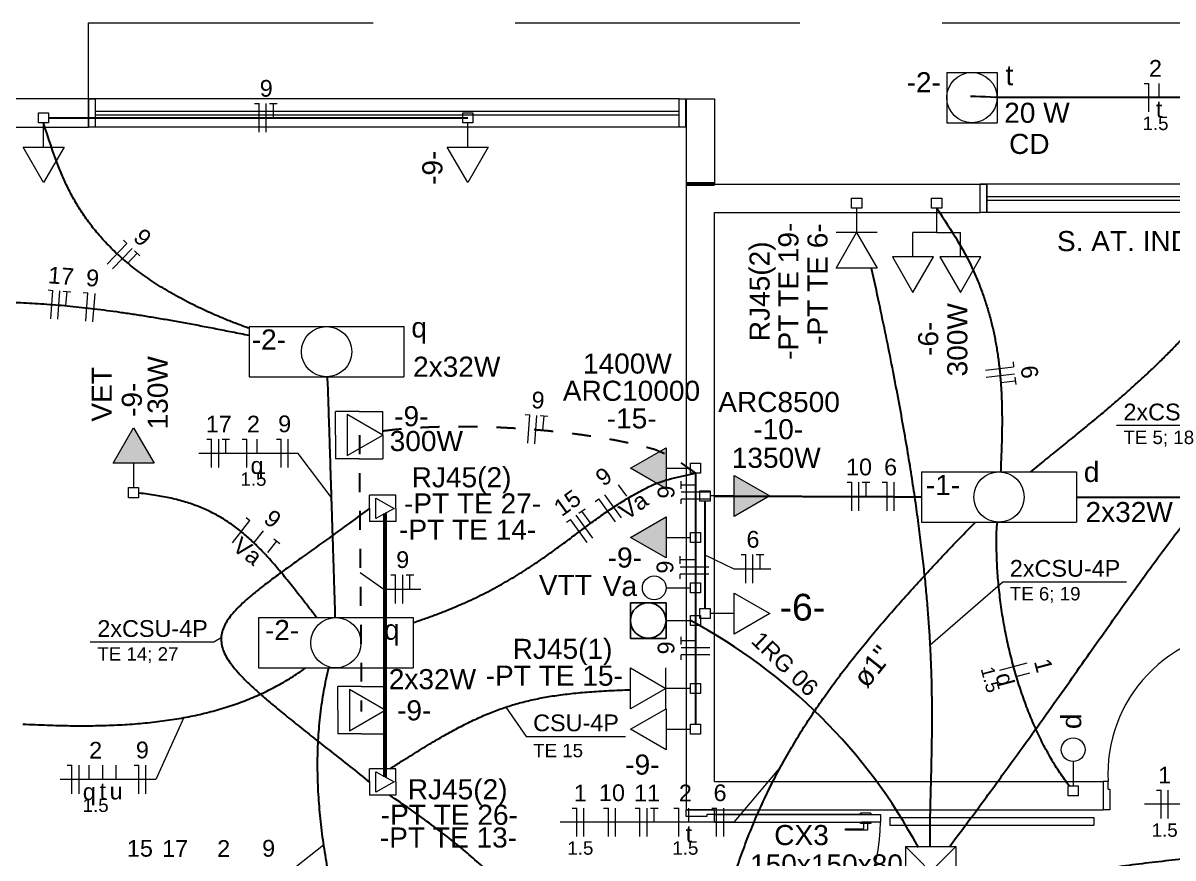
# Model space of a CAD drawing. Header units: millimetres. Extents: x 234.6 to 276.6, y 175.2 to 204.9.
# Drawn here: x 243.49 to 249.55, y 196.86 to 201.26 of the extents above; entities that cross this region are included whole.
import ezdxf

# ---------------------------------------------------------------- set-up
doc = ezdxf.new("R2010")
doc.units = ezdxf.units.MM
doc.header["$LTSCALE"] = 3
doc.header["$MEASUREMENT"] = 0
doc.linetypes.add('Dashed', pattern=[0.75, 0.5, -0.25])
doc.layers.get('0').update_dxf_attribs({"color": 2})
for name, color, linetype, lineweight in [('CE-Condutos', 3, 'Continuous', 30), ('CE-Textos fios', 2, 'Continuous', 20), ('CROQUI', 1, 'Continuous', 13), ('EL-Condutos', 3, 'Continuous', 30), ('EL-Fios', 2, 'Continuous', 20), ('EL-Textos condutos', 2, 'Continuous', 20), ('EL-Textos fios', 2, 'Continuous', 20), ('EL-Textos pontos', 2, 'Continuous', 20), ('Folha_padrão', 6, 'Continuous', 60), ('P-SIMBOL', 170, 'Continuous', 20), ('TEXTO', 3, 'Continuous', 30)]:
    doc.layers.add(name, color=color, linetype=linetype, lineweight=lineweight)
doc.styles.add('Arial', font='arial.ttf')

# ---------------------------------------------------------------- blocks, each defined once
blk = doc.blocks.new('A$C5CFD3E12')
blk.add_lwpolyline([(0.362, 0), (0.737, 0), (0.737, 0.375), (0.362, 0.375)], close=True)
blk.add_circle((0.55, 0.187), 0.187)
at = {"layer": 'P-SIMBOL'}
for p, q in [((0, 0.134), (0, 0.241)), ((0, 0.241), (0.106, 0.241)), ((0.106, 0.134), (0, 0.134)), ((0.106, 0.241), (0.106, 0.134)), ((0.362, 0.187), (0.106, 0.187))]:
    blk.add_line(p, q, dxfattribs=at)

msp = doc.modelspace()

# ---------------------------------------------------------------- hatches: boundary and pattern name
at = {"layer": 'P-SIMBOL', "linetype": 'Continuous'}
for points in [[(244.1814, 198.937), (244.0732, 199.1245), (243.9649, 198.937)], [(246.8812, 199.0194), (246.6937, 198.9111), (246.8812, 198.8029)], [(247.2402, 198.6565), (247.4277, 198.7648), (247.2402, 198.873)], [(246.8812, 198.6548), (246.6937, 198.5465), (246.8812, 198.4383)]]:
    msp.add_hatch(color=256, dxfattribs=at).paths.add_polyline_path(points)

# ---------------------------------------------------------------- linework, layer by layer
at = {"layer": 'CE-Condutos', "color": 4, "linetype": 'Continuous'}
msp.add_arc((245.6319, 195.5232), 2.9283, 28.28142, 61.95745, dxfattribs=at)
at = {"layer": 'CE-Condutos', "color": 6, "linetype": 'Continuous'}
msp.add_spline([(248.3739, 196.9147), (248.5184, 197.1081), (248.6532, 197.2916), (248.7792, 197.4656), (248.8973, 197.6306), (249.0083, 197.7871), (249.1131, 197.9355), (249.2126, 198.0764), (249.3076, 198.2101), (249.399, 198.3373), (249.4876, 198.4582), (249.5744, 198.5735), (249.6602, 198.6835), (249.7459, 198.7888), (249.8322, 198.8898), (249.9202, 198.987), (250.0107, 199.0809), (250.1045, 199.1719), (250.2025, 199.2605), (250.3055, 199.3472), (250.4145, 199.4325), (250.5303, 199.5167), (250.6538, 199.6005), (250.7858, 199.6843), (250.9272, 199.7684), (251.0788, 199.8535), (251.2416, 199.94), (251.4164, 200.0284), (251.6041, 200.119), (251.8055, 200.2125), (252.0215, 200.3092)], degree=3, dxfattribs=at)
at = {"layer": 'CE-Condutos', "color": 170, "linetype": 'Continuous'}
msp.add_spline([(248.2726, 196.9164), (248.2725, 196.9826), (248.2732, 197.0481), (248.2742, 197.1132), (248.2757, 197.1783), (248.2773, 197.2436), (248.279, 197.3095), (248.2806, 197.3765), (248.2819, 197.4447), (248.2829, 197.5145), (248.2833, 197.5864), (248.2831, 197.6606), (248.2821, 197.7374), (248.2802, 197.8173), (248.2771, 197.9005), (248.2729, 197.9874), (248.2672, 198.0783), (248.26, 198.1736), (248.2512, 198.2735), (248.2406, 198.3786), (248.228, 198.489), (248.2134, 198.6052), (248.1965, 198.7274), (248.1772, 198.8561), (248.1555, 198.9914), (248.131, 199.1339), (248.1038, 199.2838), (248.0737, 199.4415), (248.0404, 199.6073), (248.0039, 199.7816), (247.9641, 199.9646)], degree=3, dxfattribs=at)
at = {"layer": 'CE-Condutos', "color": 170, "linetype": 'Continuous', "ltscale": 0.05}
for points in [[(245.3166, 198.6995), (245.2185, 198.627), (245.1269, 198.5603), (245.0416, 198.4989), (244.9629, 198.4423), (244.8907, 198.3901), (244.825, 198.3419), (244.7659, 198.2973), (244.7134, 198.2558), (244.6676, 198.217), (244.6285, 198.1804), (244.5962, 198.1456), (244.5706, 198.1123), (244.5519, 198.0799), (244.54, 198.048), (244.5351, 198.0162), (244.5371, 197.9841), (244.5461, 197.9512), (244.5621, 197.9171), (244.5852, 197.8814), (244.6153, 197.8436), (244.6527, 197.8033), (244.6972, 197.76), (244.7489, 197.7134), (244.8079, 197.663), (244.8742, 197.6084), (244.9478, 197.5491), (245.0288, 197.4846), (245.1173, 197.4147), (245.2132, 197.3388), (245.3166, 197.2565)], [(245.4255, 197.3266), (245.4748, 197.358), (245.522, 197.3878), (245.5673, 197.416), (245.6109, 197.4426), (245.653, 197.4678), (245.6938, 197.4916), (245.7333, 197.514), (245.7717, 197.535), (245.8093, 197.5547), (245.8462, 197.5732), (245.8826, 197.5904), (245.9185, 197.6065), (245.9543, 197.6214), (245.99, 197.6352), (246.0259, 197.648), (246.062, 197.6598), (246.0986, 197.6706), (246.1359, 197.6805), (246.1739, 197.6895), (246.2128, 197.6977), (246.2529, 197.7051), (246.2943, 197.7117), (246.3372, 197.7177), (246.3817, 197.7229), (246.4279, 197.7276), (246.4761, 197.7317), (246.5265, 197.7352), (246.5791, 197.7383), (246.6342, 197.7409), (246.6919, 197.7431)]]:
    msp.add_spline(points, degree=3, dxfattribs=at)
at = {"layer": 'CE-Condutos', "color": 170, "linetype": 'ByBlock', "ltscale": 0.05}
msp.add_spline([(246.9572, 195.0794), (246.9116, 195.1622), (246.8691, 195.2431), (246.8294, 195.322), (246.7921, 195.3992), (246.7568, 195.4748), (246.7232, 195.5488), (246.6909, 195.6215), (246.6594, 195.6929), (246.6285, 195.7631), (246.5977, 195.8323), (246.5666, 195.9006), (246.5349, 195.9682), (246.5022, 196.035), (246.4681, 196.1013), (246.4323, 196.1672), (246.3943, 196.2328), (246.3537, 196.2982), (246.3103, 196.3635), (246.2636, 196.4289), (246.2132, 196.4945), (246.1588, 196.5603), (246.0999, 196.6266), (246.0362, 196.6934), (245.9674, 196.7609), (245.893, 196.8291), (245.8126, 196.8983), (245.7259, 196.9684), (245.6326, 197.0397), (245.5321, 197.1123), (245.4242, 197.1862)], degree=3, dxfattribs=at)
at = {"layer": 'CE-Textos fios'}
for p, q in [((249.9066, 199.1357), (249.2544, 199.1357)), ((249.9066, 199.1357), (249.2544, 199.1357)), ((248.2733, 197.979), (248.6554, 198.3115)), ((248.6554, 198.3115), (249.3077, 198.3115)), ((248.6554, 198.3115), (249.3077, 198.3115)), ((244.5351, 198.0162), (244.4971, 197.9938)), ((244.4971, 197.9938), (243.8448, 197.9938)), ((244.4971, 197.9938), (243.8448, 197.9938)), ((246.0363, 197.6515), (246.1423, 197.4962)), ((246.1423, 197.4962), (246.6662, 197.4962)), ((246.1423, 197.4962), (246.6662, 197.4962))]:
    msp.add_line(p, q, dxfattribs=at)
at = {"layer": 'CROQUI', "linetype": 'Dashed'}
for p, q in [((243.8357, 200.8592), (243.8357, 201.2592)), ((243.8357, 201.2592), (251.8857, 201.2592))]:
    msp.add_line(p, q, dxfattribs=at)
at = {"layer": 'CROQUI'}
for p, q in [((243.8357, 200.8592), (242.2357, 200.8592)), ((243.8357, 200.8592), (243.8357, 200.7092)), ((246.9502, 200.8592), (243.8357, 200.8592)), ((243.8357, 200.7092), (243.8357, 200.8592)), ((243.8357, 200.7092), (243.8357, 200.8592)), ((243.8357, 200.8592), (243.8707, 200.8592)), ((243.8707, 200.8592), (243.8707, 200.7092)), ((246.9502, 200.7092), (246.9502, 200.8592)), ((246.9502, 200.8592), (246.9852, 200.8592)), ((246.9852, 200.7092), (246.9852, 200.8592)), ((246.9852, 200.8592), (246.9852, 200.7092)), ((246.9857, 200.8592), (246.9857, 200.7092)), ((246.9857, 200.7092), (246.9857, 200.8592)), ((246.9857, 200.8592), (247.1357, 200.8592)), ((247.1357, 200.8592), (247.1357, 200.4092)), ((243.8707, 200.7942), (246.9502, 200.7942)), ((243.8707, 200.7742), (246.9502, 200.7742)), ((242.3857, 200.7092), (243.8357, 200.7092)), ((243.8707, 200.7092), (243.8357, 200.7092)), ((246.9502, 200.7092), (243.8707, 200.7092)), ((246.9852, 200.7092), (246.9502, 200.7092)), ((246.9857, 200.7092), (246.9857, 197.1092)), ((247.1357, 200.4092), (248.5357, 200.4092)), ((248.5357, 200.2592), (248.5357, 200.4092)), ((250.1357, 200.4092), (248.5357, 200.4092)), ((248.5707, 200.4092), (248.5357, 200.4092)), ((248.5357, 200.4092), (248.5707, 200.4092)), ((248.5707, 200.2592), (248.5707, 200.4092)), ((248.5707, 200.4092), (248.5707, 200.2592)), ((248.5707, 200.3442), (250.1007, 200.3442)), ((248.5707, 200.3242), (250.1007, 200.3242)), ((247.1357, 197.2592), (247.1357, 200.2592)), ((247.1357, 200.2592), (248.5357, 200.2592)), ((250.0357, 200.2592), (248.5357, 200.2592)), ((250.1357, 200.2592), (248.5357, 200.2592)), ((247.1357, 197.2592), (249.1857, 197.2592)), ((249.1857, 197.2592), (249.1857, 197.1092)), ((249.2107, 197.2592), (249.1857, 197.2592)), ((249.2107, 197.2192), (249.2107, 197.2592)), ((249.2107, 197.2192), (249.2207, 197.2192)), ((249.2207, 197.2192), (249.2207, 197.1092)), ((246.9857, 197.0742), (246.9857, 197.1092)), ((246.9857, 197.1092), (247.1357, 197.1092)), ((247.1357, 197.1092), (246.9857, 197.1092)), ((247.1357, 197.1092), (246.9857, 197.1092)), ((246.9857, 197.0742), (246.9857, 197.1092)), ((246.9857, 197.1092), (247.1357, 197.1092)), ((247.1357, 197.1092), (249.1857, 197.1092)), ((247.1357, 197.0842), (247.1357, 197.1092)), ((249.2207, 197.1092), (249.1857, 197.1092)), ((247.0957, 197.0742), (246.9857, 197.0742)), ((247.0957, 197.0842), (247.0957, 197.0742)), ((247.1357, 197.0842), (247.0957, 197.0842)), ((247.1357, 197.0842), (248.0107, 197.0842)), ((247.9107, 197.0842), (247.1357, 197.0842)), ((247.1357, 197.0442), (247.1357, 197.0842)), ((247.1357, 197.0842), (248.0107, 197.0842)), ((247.1357, 197.0442), (247.9107, 197.0442)), ((247.9607, 197.0917), (247.9052, 197.0917)), ((247.9052, 197.0842), (247.9052, 197.0917)), ((247.9052, 197.0367), (247.9052, 197.0442)), ((248.0107, 197.0442), (247.9107, 197.0442)), ((247.9607, 197.0917), (247.9607, 197.0842)), ((247.9607, 197.0442), (247.9607, 197.0367)), ((248.0107, 197.0842), (248.0107, 197.0442)), ((248.0607, 197.0692), (249.1357, 197.0692)), ((248.0607, 197.0692), (248.0607, 197.0292)), ((249.1357, 197.0692), (249.1357, 197.0292)), ((247.8272, 197.0017), (247.8272, 197.0092)), ((247.8272, 197.0092), (247.9227, 197.0092)), ((247.9427, 197.0017), (247.8272, 197.0017)), ((247.9607, 197.0367), (247.9052, 197.0367)), ((247.9227, 197.0092), (247.9227, 197.0367)), ((247.9427, 197.0367), (247.9427, 197.0017)), ((248.0607, 197.0292), (249.1357, 197.0292))]:
    msp.add_line(p, q, dxfattribs=at)
for centre, radius, start, end in [((249.9707, 197.2982), 0.761, 90, 182.938), ((247.1357, 197.0442), 0.875, 270, 0)]:
    msp.add_arc(centre, radius, start, end, dxfattribs=at)
at = {"layer": 'EL-Condutos', "color": 3, "linetype": 'Continuous'}
for points in [[(250.3327, 200.8529), (250.1155, 200.8657), (250.0477, 200.8657), (249.9837, 200.8657), (249.9232, 200.8657), (249.866, 200.8657), (249.8117, 200.8657), (249.76, 200.8657), (249.7107, 200.8657), (249.6635, 200.8657), (249.618, 200.8657), (249.574, 200.8657), (249.5311, 200.8657), (249.4892, 200.8657), (249.4478, 200.8657), (249.4067, 200.8657), (249.3656, 200.8657), (249.3243, 200.8657), (249.2823, 200.8657), (249.2395, 200.8657), (249.1954, 200.8657), (249.15, 200.8657), (249.1027, 200.8657), (249.0534, 200.8657), (249.0017, 200.8657), (248.9474, 200.8657), (248.8902, 200.8657), (248.8297, 200.8657), (248.7657, 200.8657), (248.6979, 200.8657), (248.4847, 200.8722)], [(243.6245, 200.7592), (243.7302, 200.7592), (243.8292, 200.7592), (243.9219, 200.7592), (244.0088, 200.7592), (244.0905, 200.7592), (244.1673, 200.7592), (244.2399, 200.7592), (244.3086, 200.7592), (244.3739, 200.7592), (244.4365, 200.7592), (244.4966, 200.7592), (244.5549, 200.7592), (244.6118, 200.7592), (244.6677, 200.7592), (244.7232, 200.7592), (244.7788, 200.7592), (244.8349, 200.7592), (244.8921, 200.7592), (244.9508, 200.7592), (245.0114, 200.7592), (245.0746, 200.7592), (245.1407, 200.7592), (245.2103, 200.7592), (245.2838, 200.7592), (245.3617, 200.7592), (245.4445, 200.7592), (245.5328, 200.7592), (245.6269, 200.7592), (245.7274, 200.7592), (245.8348, 200.7592)], [(254.8529, 199.1243), (254.6101, 198.7728), (254.3549, 198.4626), (254.0883, 198.1909), (253.8118, 197.9548), (253.5263, 197.7517), (253.2333, 197.5787), (252.9339, 197.4332), (252.6293, 197.3122), (252.3208, 197.213), (252.0095, 197.133), (251.6967, 197.0692), (251.3835, 197.0189), (251.0713, 196.9793), (250.7612, 196.9478), (250.4545, 196.9214), (250.1523, 196.8974), (249.8559, 196.8731), (249.5665, 196.8456), (249.2853, 196.8122), (249.0135, 196.7702), (248.7524, 196.7167), (248.5032, 196.6489), (248.267, 196.5642), (248.0451, 196.4597), (247.8388, 196.3327), (247.6492, 196.1803), (247.4775, 195.9998), (247.325, 195.7885), (247.1929, 195.5435), (247.0824, 195.2621)], [(247.0357, 198.8846), (247.0357, 198.8702), (247.0357, 198.8567), (247.0357, 198.8439), (247.0357, 198.8319), (247.0357, 198.8204), (247.0357, 198.8096), (247.0357, 198.7993), (247.0357, 198.7895), (247.0357, 198.78), (247.0357, 198.771), (247.0357, 198.7622), (247.0357, 198.7536), (247.0357, 198.7453), (247.0357, 198.737), (247.0357, 198.7288), (247.0357, 198.7206), (247.0357, 198.7124), (247.0357, 198.704), (247.0357, 198.6955), (247.0357, 198.6867), (247.0357, 198.6776), (247.0357, 198.6682), (247.0357, 198.6584), (247.0357, 198.6481), (247.0357, 198.6372), (247.0357, 198.6258), (247.0357, 198.6137), (247.0357, 198.601), (247.0357, 198.5875), (247.0357, 198.5731)], [(245.0387, 198.1227), (245.0072, 198.1639), (244.9767, 198.2035), (244.9471, 198.2416), (244.9184, 198.2783), (244.8903, 198.3135), (244.8628, 198.3472), (244.8358, 198.3796), (244.8091, 198.4105), (244.7828, 198.4401), (244.7565, 198.4684), (244.7304, 198.4953), (244.7041, 198.5208), (244.6777, 198.5451), (244.6511, 198.5681), (244.6241, 198.5899), (244.5966, 198.6104), (244.5685, 198.6298), (244.5397, 198.6479), (244.5101, 198.6648), (244.4796, 198.6806), (244.4481, 198.6953), (244.4154, 198.7089), (244.3816, 198.7213), (244.3464, 198.7327), (244.3097, 198.7431), (244.2716, 198.7524), (244.2317, 198.7607), (244.1901, 198.768), (244.1467, 198.7743), (244.1013, 198.7797)], [(247.0857, 198.7387), (247.0857, 198.712), (247.0857, 198.6868), (247.0857, 198.6632), (247.0857, 198.641), (247.0857, 198.62), (247.0857, 198.6002), (247.0857, 198.5815), (247.0857, 198.5636), (247.0857, 198.5466), (247.0857, 198.5302), (247.0857, 198.5144), (247.0857, 198.4991), (247.0857, 198.4841), (247.0857, 198.4694), (247.0857, 198.4548), (247.0857, 198.4401), (247.0857, 198.4254), (247.0857, 198.4104), (247.0857, 198.3951), (247.0857, 198.3793), (247.0857, 198.363), (247.0857, 198.3459), (247.0857, 198.3281), (247.0857, 198.3093), (247.0857, 198.2895), (247.0857, 198.2685), (247.0857, 198.2463), (247.0857, 198.2227), (247.0857, 198.1976), (247.0857, 198.1708)], [(247.0357, 198.573), (247.0357, 198.5104), (247.0357, 198.5013), (247.0357, 198.4927), (247.0357, 198.4845), (247.0357, 198.4767), (247.0357, 198.4693), (247.0357, 198.4623), (247.0357, 198.4555), (247.0357, 198.449), (247.0357, 198.4428), (247.0357, 198.4367), (247.0357, 198.4307), (247.0357, 198.4249), (247.0357, 198.4191), (247.0357, 198.4134), (247.0357, 198.4077), (247.0357, 198.402), (247.0357, 198.3961), (247.0357, 198.3902), (247.0357, 198.3841), (247.0357, 198.3778), (247.0357, 198.3713), (247.0357, 198.3646), (247.0357, 198.3575), (247.0357, 198.3501), (247.0357, 198.3424), (247.0357, 198.3342), (247.0357, 198.3255), (247.0357, 198.3164), (247.0357, 198.2538)], [(247.0357, 198.2536), (247.0357, 198.2209), (247.0357, 198.1902), (247.0357, 198.1613), (247.0357, 198.1341), (247.0357, 198.1085), (247.0357, 198.0844), (247.0357, 198.0615), (247.0357, 198.0397), (247.0357, 198.019), (247.0357, 197.9991), (247.0357, 197.9799), (247.0357, 197.9613), (247.0357, 197.9431), (247.0357, 197.9252), (247.0357, 197.9074), (247.0357, 197.8897), (247.0357, 197.8718), (247.0357, 197.8536), (247.0357, 197.835), (247.0357, 197.8158), (247.0357, 197.7959), (247.0357, 197.7751), (247.0357, 197.7534), (247.0357, 197.7305), (247.0357, 197.7063), (247.0357, 197.6807), (247.0357, 197.6536), (247.0357, 197.6247), (247.0357, 197.5939), (247.0357, 197.5612)]]:
    msp.add_spline(points, degree=3, dxfattribs=at)
for points, knots in [([(248.8037, 198.8917), (248.8289, 198.9129), (248.8789, 198.9544), (248.9536, 199.0141), (249.0252, 199.0724), (249.0939, 199.1287), (249.1598, 199.1834), (249.2229, 199.2368), (249.2835, 199.2891), (249.3416, 199.3405), (249.3974, 199.3913), (249.451, 199.4417), (249.5026, 199.4919), (249.5523, 199.5422), (249.6002, 199.5928), (249.6464, 199.644), (249.6911, 199.696), (249.7345, 199.749), (249.7765, 199.8033), (249.8175, 199.8591), (249.8574, 199.9166), (249.8965, 199.9761), (249.9348, 200.0379), (249.9726, 200.1021), (250.0098, 200.169), (250.0468, 200.2388), (250.0835, 200.3119), (250.1202, 200.3883), (250.1568, 200.4684), (250.194, 200.5522), (250.2475, 200.6831), (250.2973, 200.7823), (250.3327, 200.8529)], [0.203605, 0.203605, 0.203605, 0.203605, 0.302462, 0.398376, 0.490578, 0.579322, 0.664866, 0.747467, 0.827387, 0.904892, 0.980251, 1.05374, 1.125638, 1.196231, 1.265812, 1.334679, 1.403134, 1.471487, 1.54005, 1.609139, 1.679071, 1.750164, 1.822736, 1.897104, 1.973581, 2.052478, 2.134102, 2.218757, 2.306742, 2.398352, 2.49388, 2.730881, 2.730881, 2.730881, 2.730881]), ([(244.6827, 199.6492), (244.6609, 199.6566), (244.6183, 199.672), (244.5562, 199.6968), (244.4969, 199.7219), (244.4402, 199.7475), (244.386, 199.7736), (244.3344, 199.8001), (244.2852, 199.827), (244.2384, 199.8544), (244.1938, 199.8822), (244.1515, 199.9104), (244.1113, 199.939), (244.0733, 199.9679), (244.0372, 199.9972), (244.0031, 200.0268), (243.9708, 200.0567), (243.9404, 200.087), (243.9117, 200.1175), (243.8847, 200.1484), (243.8592, 200.1794), (243.8353, 200.2108), (243.8129, 200.2423), (243.7919, 200.2741), (243.7722, 200.3061), (243.7537, 200.3383), (243.7365, 200.3706), (243.7203, 200.4031), (243.7052, 200.4358), (243.6911, 200.4686), (243.652, 200.5662), (243.6235, 200.6551), (243.5986, 200.7327)], [0.40798, 0.40798, 0.40798, 0.40798, 0.477288, 0.543998, 0.608391, 0.670561, 0.7306, 0.788603, 0.844665, 0.898881, 0.951346, 1.002157, 1.051409, 1.099198, 1.145618, 1.190765, 1.23473, 1.277603, 1.319475, 1.36043, 1.400552, 1.43992, 1.47861, 1.516694, 1.554238, 1.591305, 1.627953, 1.664233, 1.700193, 1.735875, 1.771318, 2.01569, 2.01569, 2.01569, 2.01569]), ([(248.3072, 200.2827), (248.3837, 200.1666), (248.4669, 200.0404), (248.5276, 199.89), (248.5403, 199.8569), (248.5523, 199.8239), (248.5634, 199.791), (248.5738, 199.7582), (248.5834, 199.7254), (248.5923, 199.6927), (248.6005, 199.6598), (248.608, 199.6269), (248.6148, 199.5939), (248.621, 199.5607), (248.6265, 199.5273), (248.6314, 199.4937), (248.6358, 199.4597), (248.6396, 199.4255), (248.6428, 199.3909), (248.6455, 199.3559), (248.6477, 199.3204), (248.6494, 199.2845), (248.6506, 199.2481), (248.6513, 199.2111), (248.6517, 199.1736), (248.6516, 199.1354), (248.6511, 199.0965), (248.6503, 199.0569), (248.6491, 199.0166), (248.6476, 198.9755), (248.6455, 198.9338), (248.6447, 198.9058), (248.6443, 198.8917)], [0, 0, 0, 0, 0.414847, 0.450793, 0.486261, 0.521309, 0.555994, 0.590374, 0.624506, 0.658448, 0.692257, 0.72599, 0.759703, 0.793451, 0.827291, 0.861275, 0.895457, 0.929889, 0.964623, 0.999707, 1.035193, 1.071126, 1.107555, 1.144526, 1.182082, 1.220269, 1.25913, 1.298706, 1.33904, 1.380173, 1.422145, 1.464248, 1.464248, 1.464248, 1.464248]), ([(242.6152, 199.7615), (242.6407, 199.7633), (242.691, 199.7669), (242.7652, 199.7717), (242.8372, 199.776), (242.9071, 199.7797), (242.9752, 199.7829), (243.0417, 199.7854), (243.1067, 199.7873), (243.1706, 199.7886), (243.2334, 199.7892), (243.2954, 199.7891), (243.3568, 199.7883), (243.4178, 199.7868), (243.4787, 199.7845), (243.5395, 199.7814), (243.6006, 199.7776), (243.6621, 199.773), (243.7243, 199.7675), (243.7873, 199.7612), (243.8513, 199.754), (243.9166, 199.7459), (243.9834, 199.7369), (244.0519, 199.727), (244.1222, 199.7161), (244.1946, 199.7043), (244.2693, 199.6915), (244.3465, 199.6777), (244.4264, 199.6628), (244.5092, 199.6469), (244.5949, 199.6298), (244.6531, 199.6186), (244.6827, 199.6129)], [0, 0, 0, 0, 0.076808, 0.151128, 0.223169, 0.293136, 0.36124, 0.427688, 0.492691, 0.55646, 0.619208, 0.681148, 0.742494, 0.803461, 0.864266, 0.925125, 0.986254, 1.047872, 1.110194, 1.173438, 1.237821, 1.303559, 1.370865, 1.439957, 1.511046, 1.584347, 1.66007, 1.738428, 1.819631, 1.903889, 1.991411, 2.081753, 2.081753, 2.081753, 2.081753]), ([(245.093, 199.3932), (245.0946, 199.374), (245.0972, 199.3365), (245.0984, 199.2816), (245.1002, 199.2298), (245.1017, 199.1808), (245.1032, 199.1343), (245.1046, 199.0901), (245.106, 199.048), (245.1072, 199.0078), (245.1085, 198.9691), (245.1097, 198.9318), (245.1108, 198.8957), (245.1119, 198.8606), (245.113, 198.8261), (245.1141, 198.792), (245.1152, 198.7582), (245.1163, 198.7244), (245.1174, 198.6904), (245.1185, 198.6559), (245.1196, 198.6207), (245.1208, 198.5846), (245.1219, 198.5474), (245.1232, 198.5087), (245.1245, 198.4685), (245.1258, 198.4263), (245.1272, 198.3822), (245.1287, 198.3357), (245.1303, 198.2866), (245.1319, 198.2349), (245.1339, 198.1801), (245.1343, 198.1425), (245.1343, 198.1232)], [0.148207, 0.148207, 0.148207, 0.148207, 0.206273, 0.261018, 0.312762, 0.361736, 0.408172, 0.452299, 0.494349, 0.534552, 0.573139, 0.610342, 0.646391, 0.681516, 0.715949, 0.74992, 0.78366, 0.817401, 0.851372, 0.885805, 0.92093, 0.956978, 0.994181, 1.032768, 1.072972, 1.115022, 1.159149, 1.205584, 1.254559, 1.306303, 1.361048, 1.41897, 1.41897, 1.41897, 1.41897]), ([(245.5477, 198.0974), (245.5701, 198.1048), (245.6138, 198.1196), (245.6774, 198.1428), (245.7378, 198.1665), (245.7953, 198.1907), (245.8502, 198.2154), (245.9025, 198.2404), (245.9525, 198.2658), (246.0002, 198.2915), (246.0459, 198.3174), (246.0898, 198.3436), (246.1319, 198.3699), (246.1725, 198.3963), (246.2118, 198.4227), (246.2498, 198.4492), (246.2868, 198.4756), (246.3229, 198.5019), (246.3583, 198.5281), (246.3932, 198.5541), (246.4276, 198.5798), (246.4619, 198.6053), (246.4962, 198.6304), (246.5305, 198.6552), (246.5652, 198.6795), (246.6003, 198.7033), (246.636, 198.7267), (246.6726, 198.7494), (246.71, 198.7715), (246.7487, 198.7928), (246.8508, 198.8473), (246.9506, 198.8675), (247.0357, 198.8846)], [0.432192, 0.432192, 0.432192, 0.432192, 0.50302, 0.570497, 0.635333, 0.697704, 0.75778, 0.815727, 0.871706, 0.925875, 0.978385, 1.029383, 1.079006, 1.12739, 1.174662, 1.220944, 1.266353, 1.311001, 1.354997, 1.398447, 1.441454, 1.484124, 1.526561, 1.568872, 1.611169, 1.653568, 1.696191, 1.739168, 1.782635, 1.826738, 1.871631, 2.129018, 2.129018, 2.129018, 2.129018]), ([(247.1357, 198.7636), (247.2433, 198.7637), (247.3615, 198.7638), (247.4901, 198.7633), (247.5211, 198.7632), (247.5511, 198.7631), (247.5802, 198.763), (247.6083, 198.7629), (247.6357, 198.7628), (247.6623, 198.7627), (247.6884, 198.7626), (247.7138, 198.7625), (247.7388, 198.7624), (247.7634, 198.7623), (247.7876, 198.7622), (247.8116, 198.7622), (247.8355, 198.7621), (247.8592, 198.762), (247.883, 198.7619), (247.9068, 198.7618), (247.9308, 198.7617), (247.955, 198.7616), (247.9796, 198.7616), (248.0045, 198.7615), (248.0299, 198.7614), (248.0558, 198.7613), (248.0824, 198.7612), (248.1097, 198.7611), (248.1377, 198.761), (248.1667, 198.7609), (248.1967, 198.7608), (248.2172, 198.7607), (248.2277, 198.7607)], [0, 0, 0, 0, 0.322671, 0.354778, 0.385773, 0.415737, 0.444746, 0.472882, 0.500222, 0.526846, 0.552833, 0.578262, 0.603211, 0.627761, 0.651989, 0.675975, 0.699799, 0.723538, 0.747273, 0.771082, 0.795044, 0.819238, 0.843744, 0.868639, 0.894005, 0.919918, 0.946459, 0.973707, 1.00174, 1.030638, 1.060479, 1.092005, 1.092005, 1.092005, 1.092005]), ([(249.0437, 198.7592), (249.0777, 198.7592), (249.1443, 198.7592), (249.2419, 198.7592), (249.3351, 198.7592), (249.4239, 198.7592), (249.5085, 198.7592), (249.5893, 198.7592), (249.6668, 198.7592), (249.7414, 198.7592), (249.8133, 198.7592), (249.8829, 198.7592), (249.9507, 198.7592), (250.017, 198.7592), (250.0822, 198.7592), (250.1466, 198.7592), (250.2107, 198.7592), (250.2748, 198.7592), (250.3392, 198.7592), (250.4044, 198.7592), (250.4707, 198.7592), (250.5385, 198.7592), (250.6082, 198.7592), (250.6801, 198.7592), (250.7546, 198.7592), (250.8321, 198.7592), (250.913, 198.7592), (250.9976, 198.7592), (251.0863, 198.7592), (251.1795, 198.7592), (251.2771, 198.7592), (251.3437, 198.7592), (251.3777, 198.7592)], [0.394591, 0.394591, 0.394591, 0.394591, 0.496508, 0.594437, 0.687511, 0.776102, 0.860584, 0.941331, 1.018715, 1.093112, 1.164894, 1.234434, 1.302107, 1.368285, 1.433343, 1.497654, 1.561591, 1.625528, 1.689839, 1.754897, 1.821075, 1.888748, 1.958289, 2.03007, 2.104467, 2.181851, 2.262598, 2.34708, 2.435671, 2.528744, 2.626674, 2.728591, 2.728591, 2.728591, 2.728591]), ([(247.0763, 195.4107), (247.0752, 195.4637), (247.073, 195.568), (247.0755, 195.7217), (247.0821, 195.87), (247.0932, 196.0131), (247.1085, 196.1511), (247.1279, 196.2844), (247.1513, 196.4132), (247.1786, 196.5376), (247.2096, 196.6579), (247.2442, 196.7744), (247.2824, 196.8871), (247.3239, 196.9964), (247.3687, 197.1025), (247.4166, 197.2055), (247.4675, 197.3058), (247.5213, 197.4035), (247.5778, 197.4989), (247.637, 197.5921), (247.6987, 197.6834), (247.7628, 197.7731), (247.8292, 197.8612), (247.8977, 197.9482), (247.9682, 198.0341), (248.0406, 198.1193), (248.1148, 198.2039), (248.1906, 198.2881), (248.268, 198.3722), (248.3469, 198.4563), (248.4273, 198.5422), (248.4832, 198.5983), (248.512, 198.6267)], [0, 0, 0, 0, 0.159246, 0.312835, 0.461124, 0.604474, 0.743249, 0.877812, 1.008529, 1.135759, 1.259861, 1.381184, 1.500073, 1.616859, 1.731863, 1.845389, 1.957729, 2.069154, 2.179919, 2.29026, 2.400394, 2.51052, 2.620817, 2.73145, 2.842566, 2.954298, 3.066766, 3.180078, 3.294334, 3.409624, 3.526033, 3.647326, 3.647326, 3.647326, 3.647326]), ([(249.0059, 197.2356), (248.9976, 197.2467), (248.9807, 197.2692), (248.9567, 197.3043), (248.9333, 197.3408), (248.9106, 197.3786), (248.8886, 197.4177), (248.8673, 197.458), (248.8468, 197.4995), (248.8271, 197.5421), (248.8082, 197.5857), (248.7901, 197.6303), (248.7728, 197.6758), (248.7563, 197.7221), (248.7407, 197.7692), (248.726, 197.817), (248.7122, 197.8655), (248.6993, 197.9145), (248.6874, 197.964), (248.6763, 198.014), (248.6663, 198.0644), (248.6572, 198.1151), (248.6492, 198.1661), (248.6422, 198.2173), (248.6362, 198.2686), (248.6312, 198.32), (248.6274, 198.3713), (248.6246, 198.4226), (248.6229, 198.4738), (248.6226, 198.5248), (248.6226, 198.5759), (248.6253, 198.6098), (248.6272, 198.6267)], [0, 0, 0, 0, 0.041724, 0.084268, 0.127611, 0.171733, 0.216606, 0.2622, 0.308484, 0.355422, 0.402977, 0.45111, 0.49978, 0.548946, 0.598564, 0.648591, 0.698982, 0.749691, 0.800675, 0.851885, 0.903278, 0.954806, 1.006425, 1.058088, 1.109751, 1.161369, 1.2129, 1.264299, 1.315526, 1.366539, 1.4173, 1.468604, 1.468604, 1.468604, 1.468604]), ([(243.4892, 197.5617), (243.5109, 197.5609), (243.5535, 197.5592), (243.6168, 197.5564), (243.6785, 197.5545), (243.7392, 197.5533), (243.7988, 197.5529), (243.8573, 197.5533), (243.9147, 197.5544), (243.971, 197.5564), (244.0264, 197.5593), (244.0807, 197.5631), (244.134, 197.5677), (244.1864, 197.5733), (244.2378, 197.5798), (244.2882, 197.5872), (244.3377, 197.5957), (244.3863, 197.6052), (244.434, 197.6157), (244.4808, 197.6273), (244.5268, 197.64), (244.5719, 197.6538), (244.6162, 197.6687), (244.6596, 197.6847), (244.7023, 197.702), (244.7442, 197.7204), (244.7854, 197.7401), (244.8258, 197.761), (244.8654, 197.7831), (244.9044, 197.8066), (244.9429, 197.8315), (244.9681, 197.8491), (244.9807, 197.8582)], [0.124039, 0.124039, 0.124039, 0.124039, 0.189112, 0.252078, 0.313884, 0.374554, 0.434113, 0.492588, 0.550007, 0.606401, 0.6618, 0.716238, 0.76975, 0.822374, 0.874149, 0.925117, 0.975323, 1.024812, 1.073635, 1.121842, 1.169489, 1.216631, 1.263329, 1.309645, 1.355642, 1.401387, 1.446949, 1.492398, 1.537805, 1.583245, 1.62879, 1.675446, 1.675446, 1.675446, 1.675446]), ([(245.1011, 197.8582), (245.0962, 197.838), (245.0869, 197.7977), (245.0749, 197.7368), (245.0649, 197.6759), (245.0567, 197.6145), (245.0503, 197.5527), (245.0457, 197.4905), (245.0428, 197.428), (245.0415, 197.3653), (245.0418, 197.3022), (245.0437, 197.2389), (245.0471, 197.1753), (245.052, 197.1116), (245.0583, 197.0477), (245.0659, 196.9837), (245.0748, 196.9196), (245.085, 196.8554), (245.0965, 196.7911), (245.1091, 196.7269), (245.1228, 196.6626), (245.1376, 196.5984), (245.1534, 196.5342), (245.1701, 196.4702), (245.1878, 196.4063), (245.2064, 196.3425), (245.2258, 196.2789), (245.246, 196.2155), (245.2669, 196.1524), (245.2886, 196.0896), (245.3282, 195.9749), (245.3713, 195.8855), (245.4048, 195.8161)], [0.12389, 0.12389, 0.12389, 0.12389, 0.186412, 0.248075, 0.309846, 0.371762, 0.433859, 0.496165, 0.558703, 0.621494, 0.684552, 0.747886, 0.811505, 0.87541, 0.9396, 1.004072, 1.068816, 1.133824, 1.199081, 1.264571, 1.330276, 1.396176, 1.462247, 1.528465, 1.594803, 1.661232, 1.727722, 1.794243, 1.860761, 1.927241, 1.993649, 2.224541, 2.224541, 2.224541, 2.224541])]:
    msp.add_open_spline(points, degree=3, knots=knots, dxfattribs=at)
at = {"layer": 'EL-Condutos', "color": 3, "linetype": 'Dashed', "ltscale": 0.05}
for points in [[(245.3872, 199.1082), (245.4299, 199.1136), (245.4743, 199.1182), (245.5203, 199.1222), (245.5676, 199.1254), (245.6162, 199.128), (245.666, 199.1299), (245.7168, 199.1312), (245.7685, 199.1318), (245.8208, 199.1318), (245.8738, 199.1312), (245.9273, 199.1299), (245.981, 199.128), (246.035, 199.1256), (246.089, 199.1225), (246.143, 199.1189), (246.1967, 199.1147), (246.2501, 199.1099), (246.3029, 199.1046), (246.3552, 199.0988), (246.4067, 199.0924), (246.4573, 199.0855), (246.5069, 199.0781), (246.5553, 199.0702), (246.6024, 199.0618), (246.6481, 199.0529), (246.6922, 199.0435), (246.7346, 199.0337), (246.7751, 199.0234), (246.8137, 199.0127), (247.0357, 198.8846)], [(245.2636, 199.0856), (245.2641, 198.9061), (245.2645, 198.8544), (245.2649, 198.8055), (245.2652, 198.7592), (245.2656, 198.7154), (245.2659, 198.6737), (245.2663, 198.634), (245.2666, 198.596), (245.2669, 198.5595), (245.2671, 198.5244), (245.2674, 198.4903), (245.2677, 198.4571), (245.2679, 198.4246), (245.2682, 198.3925), (245.2685, 198.3606), (245.2687, 198.3288), (245.269, 198.2967), (245.2692, 198.2641), (245.2695, 198.231), (245.2698, 198.1969), (245.2701, 198.1618), (245.2704, 198.1253), (245.2707, 198.0873), (245.271, 198.0476), (245.2713, 198.0059), (245.2717, 197.9621), (245.272, 197.9158), (245.2724, 197.8669), (245.2729, 197.8152), (245.2733, 197.6276)]]:
    msp.add_spline(points, degree=3, dxfattribs=at)
at = {"layer": 'EL-Fios'}
for p, q in [((249.4005, 200.9407), (249.4255, 200.9407)), ((249.4255, 200.7907), (249.4255, 200.9407)), ((249.4795, 200.8657), (249.4795, 200.9407)), ((244.7105, 200.8342), (244.7355, 200.8342)), ((244.7355, 200.6842), (244.7355, 200.8342)), ((244.773, 200.6842), (244.773, 200.8342)), ((244.7905, 200.8342), (244.8305, 200.8342)), ((244.8105, 200.7592), (244.8105, 200.8342)), ((243.9347, 199.9878), (244.0383, 200.0963)), ((243.9619, 199.9619), (244.0654, 200.0704)), ((244.0202, 200.1136), (244.0383, 200.0963)), ((244.0408, 199.9903), (244.0926, 200.0446)), ((244.0781, 200.0584), (244.107, 200.0307)), ((243.6227, 199.8511), (243.6476, 199.8492)), ((243.6366, 199.6997), (243.6476, 199.8492)), ((243.674, 199.6969), (243.685, 199.8465)), ((243.7025, 199.8452), (243.7424, 199.8422)), ((243.7169, 199.7689), (243.7224, 199.8437)), ((243.8075, 199.8374), (243.8325, 199.8356)), ((243.8214, 199.686), (243.8325, 199.8356)), ((243.8588, 199.6832), (243.8699, 199.8328)), ((248.7098, 199.4715), (248.7128, 199.4467)), ((248.5638, 199.4291), (248.7128, 199.4467)), ((248.5682, 199.3919), (248.7171, 199.4095)), ((248.6471, 199.3634), (248.7215, 199.3722)), ((248.7192, 199.3921), (248.7239, 199.3523)), ((246.1373, 199.1945), (246.1622, 199.1927)), ((246.1515, 199.0431), (246.1622, 199.1927)), ((246.1889, 199.0404), (246.1996, 199.19)), ((246.2171, 199.1888), (246.257, 199.1859)), ((246.2317, 199.1125), (246.237, 199.1873)), ((244.4596, 199.0647), (244.4846, 199.0647)), ((244.4846, 198.9147), (244.4846, 199.0647)), ((244.5221, 198.9147), (244.5221, 199.0647)), ((244.5396, 199.0647), (244.5796, 199.0647)), ((244.5596, 198.9897), (244.5596, 199.0647)), ((244.645, 199.0647), (244.67, 199.0647)), ((244.67, 198.9147), (244.67, 199.0647)), ((244.724, 198.9897), (244.724, 199.0647)), ((244.8259, 199.0647), (244.8509, 199.0647)), ((244.8509, 198.9147), (244.8509, 199.0647)), ((244.8884, 198.9147), (244.8884, 199.0647)), ((246.6732, 198.7633), (246.6293, 198.8241)), ((246.9607, 198.8026), (246.9607, 198.8426)), ((247.0357, 198.8226), (246.9607, 198.8226)), ((247.8351, 198.8371), (247.8601, 198.8371)), ((247.8601, 198.6871), (247.8601, 198.8371)), ((247.8976, 198.6871), (247.8976, 198.8371)), ((247.9151, 198.8371), (247.9551, 198.8371)), ((247.9351, 198.7621), (247.9351, 198.8371)), ((248.0204, 198.8371), (248.0454, 198.8371)), ((248.0454, 198.6871), (248.0454, 198.8371)), ((248.0829, 198.6871), (248.0829, 198.8371)), ((246.5062, 198.7351), (246.5265, 198.7498)), ((246.6143, 198.6282), (246.5265, 198.7498)), ((246.6447, 198.6501), (246.5569, 198.7717)), ((247.1107, 198.7851), (246.9607, 198.7851)), ((247.1107, 198.7476), (246.9607, 198.7476)), ((246.9607, 198.7226), (246.9607, 198.7476)), ((246.4209, 198.6735), (246.4533, 198.6969)), ((246.481, 198.6244), (246.4371, 198.6852)), ((244.5948, 198.5176), (244.687, 198.636)), ((244.6673, 198.6513), (244.687, 198.636)), ((246.356, 198.6266), (246.3763, 198.6413)), ((246.4641, 198.5197), (246.3763, 198.6413)), ((246.4945, 198.5416), (246.4067, 198.6632)), ((244.7114, 198.5219), (244.7575, 198.581)), ((244.7819, 198.467), (244.828, 198.5261)), ((244.8122, 198.5384), (244.8437, 198.5138)), ((246.9554, 198.4075), (246.9554, 198.4475)), ((247.276, 198.4554), (247.301, 198.4554)), ((247.301, 198.3054), (247.301, 198.4554)), ((247.3385, 198.3054), (247.3385, 198.4554)), ((247.356, 198.4554), (247.396, 198.4554)), ((247.376, 198.3804), (247.376, 198.4554)), ((247.0304, 198.4275), (246.9554, 198.4275)), ((247.1054, 198.39), (246.9554, 198.39)), ((245.4299, 198.3484), (245.4549, 198.3484)), ((245.4549, 198.1984), (245.4549, 198.3484)), ((245.4924, 198.1984), (245.4924, 198.3484)), ((245.5099, 198.3484), (245.5499, 198.3484)), ((245.5299, 198.2734), (245.5299, 198.3484)), ((247.1054, 198.3525), (246.9554, 198.3525)), ((246.9554, 198.3275), (246.9554, 198.3525)), ((246.9607, 197.9812), (246.9607, 198.0212)), ((247.0357, 198.0012), (246.9607, 198.0012)), ((247.1107, 197.9637), (246.9607, 197.9637)), ((247.1107, 197.9262), (246.9607, 197.9262)), ((246.9607, 197.9012), (246.9607, 197.9262)), ((248.6398, 197.8462), (248.7848, 197.8847)), ((248.7262, 197.8132), (248.7987, 197.8325)), ((243.7234, 197.3444), (243.7484, 197.3444)), ((243.7484, 197.1944), (243.7484, 197.3444)), ((243.7859, 197.1944), (243.7859, 197.3444)), ((243.8399, 197.2694), (243.8399, 197.3444)), ((243.9105, 197.2694), (243.9105, 197.3444)), ((243.9811, 197.2694), (243.9811, 197.3444)), ((244.0761, 197.3444), (244.1011, 197.3444)), ((244.1011, 197.1944), (244.1011, 197.3444)), ((244.1386, 197.1944), (244.1386, 197.3444)), ((249.4655, 197.2137), (249.4905, 197.2137)), ((249.4905, 197.0637), (249.4905, 197.2137)), ((249.528, 197.0637), (249.528, 197.2137)), ((246.3848, 197.1189), (246.4098, 197.1189)), ((246.4098, 196.9689), (246.4098, 197.1189)), ((246.4473, 196.9689), (246.4473, 197.1189)), ((246.5514, 197.1189), (246.5764, 197.1189)), ((246.5764, 196.9689), (246.5764, 197.1189)), ((246.6139, 196.9689), (246.6139, 197.1189)), ((246.718, 197.1189), (246.743, 197.1189)), ((246.743, 196.9689), (246.743, 197.1189)), ((246.7805, 196.9689), (246.7805, 197.1189)), ((246.798, 197.1189), (246.838, 197.1189)), ((246.818, 197.0439), (246.818, 197.1189)), ((246.922, 197.1189), (246.947, 197.1189)), ((246.947, 196.9689), (246.947, 197.1189)), ((247.0011, 197.0439), (247.0011, 197.1189)), ((247.1217, 197.1189), (247.1467, 197.1189)), ((247.1467, 196.9689), (247.1467, 197.1189)), ((247.1842, 196.9689), (247.1842, 197.1189))]:
    msp.add_line(p, q, dxfattribs=at)
at = {"layer": 'EL-Textos fios'}
for p, q in [((244.9411, 198.9897), (244.4166, 198.9897)), ((245.1152, 198.7582), (244.9411, 198.9897)), ((247.0857, 198.4548), (247.2385, 198.3804)), ((247.2385, 198.3804), (247.4335, 198.3804)), ((245.2685, 198.3606), (245.3924, 198.2734)), ((245.3924, 198.2734), (245.5874, 198.2734)), ((244.3379, 197.5959), (244.1914, 197.2694)), ((247.4853, 197.3377), (247.237, 197.0439)), ((244.1914, 197.2694), (243.6859, 197.2694)), ((250.2845, 197.1387), (249.4026, 197.1387)), ((247.237, 197.0439), (246.322, 197.0439)), ((245.0745, 196.9234), (244.8568, 196.751))]:
    msp.add_line(p, q, dxfattribs=at)
at = {"layer": 'Folha_padrão', "color": 2}
for p, q in [((247.1357, 200.4092), (246.9857, 200.4092)), ((245.3983, 198.6727), (245.3983, 197.2832))]:
    msp.add_line(p, q, dxfattribs=at)
at = {"layer": 'P-SIMBOL'}
for p, q in [((248.3602, 200.9982), (248.6252, 200.9982)), ((248.3602, 200.9982), (248.3602, 200.7332)), ((248.6252, 200.9982), (248.6252, 200.7332)), ((243.5721, 200.7857), (243.6252, 200.7857)), ((243.5721, 200.7327), (243.5721, 200.7857)), ((243.6252, 200.7857), (243.6252, 200.7327)), ((245.8083, 200.7857), (245.8613, 200.7857)), ((245.8083, 200.7327), (245.8083, 200.7857)), ((245.8613, 200.7857), (245.8613, 200.7327)), ((243.6252, 200.7327), (243.5721, 200.7327)), ((243.5986, 200.6047), (243.5986, 200.7327)), ((245.8613, 200.7327), (245.8083, 200.7327)), ((245.8348, 200.6047), (245.8348, 200.7327)), ((248.3602, 200.7332), (248.6252, 200.7332)), ((243.5986, 200.4172), (243.4904, 200.6047)), ((243.4904, 200.6047), (243.7069, 200.6047)), ((243.7069, 200.6047), (243.5986, 200.4172)), ((245.8348, 200.4172), (245.7265, 200.6047)), ((245.7265, 200.6047), (245.943, 200.6047)), ((245.943, 200.6047), (245.8348, 200.4172)), ((247.8588, 200.3357), (247.9118, 200.3357)), ((247.8588, 200.2827), (247.8588, 200.3357)), ((247.9118, 200.3357), (247.9118, 200.2827)), ((248.2807, 200.3357), (248.3337, 200.3357)), ((248.2807, 200.2827), (248.2807, 200.3357)), ((248.3337, 200.3357), (248.3337, 200.2827)), ((247.9118, 200.2827), (247.8588, 200.2827)), ((247.8853, 200.2827), (247.8853, 200.1542)), ((248.3337, 200.2827), (248.2807, 200.2827)), ((248.3072, 200.1542), (248.3072, 200.2827)), ((247.7773, 199.9667), (247.8853, 200.1542)), ((247.9933, 200.1542), (247.7773, 200.1542)), ((247.8853, 200.1542), (247.9933, 199.9667)), ((248.1822, 200.0262), (248.1822, 200.1542)), ((248.3072, 200.1542), (248.1822, 200.1542)), ((248.3072, 200.1542), (248.4322, 200.1542)), ((248.4322, 200.0262), (248.4322, 200.1542)), ((248.2905, 200.0262), (248.074, 200.0262)), ((248.074, 200.0262), (248.1822, 199.8387)), ((248.1822, 199.8387), (248.2905, 200.0262)), ((248.5405, 200.0262), (248.324, 200.0262)), ((248.324, 200.0262), (248.4322, 199.8387)), ((248.4322, 199.8387), (248.5405, 200.0262)), ((247.9933, 199.9667), (247.7773, 199.9667)), ((244.6827, 199.6582), (245.4987, 199.6582)), ((244.6827, 199.6582), (244.6827, 199.3932)), ((245.4987, 199.6582), (245.4987, 199.3932)), ((244.6827, 199.3932), (245.4987, 199.3932)), ((245.1376, 199.0861), (245.1376, 199.2111)), ((245.2626, 199.2111), (245.1376, 199.2111)), ((245.2001, 199.1944), (245.2001, 198.9778)), ((245.3876, 199.0861), (245.2001, 199.1944)), ((245.2626, 199.2111), (245.3876, 199.2111)), ((245.3876, 199.0861), (245.3876, 199.2111)), ((243.9649, 198.937), (244.0732, 199.1245)), ((244.0732, 199.1245), (244.1814, 198.937)), ((245.1376, 199.0861), (245.1376, 198.9611)), ((245.2001, 198.9778), (245.3876, 199.0861)), ((245.3876, 199.0861), (245.3876, 198.9611)), ((246.6937, 198.9111), (246.8812, 199.0194)), ((246.8812, 199.0194), (246.8812, 198.8029)), ((244.1814, 198.937), (243.9649, 198.937)), ((244.0732, 198.937), (244.0732, 198.809)), ((245.2626, 198.9611), (245.1376, 198.9611)), ((245.2626, 198.9611), (245.3876, 198.9611)), ((247.0092, 198.8846), (247.0092, 198.9377)), ((247.0092, 198.9377), (247.0622, 198.9377)), ((247.0622, 198.9377), (247.0622, 198.8846)), ((246.8812, 198.8029), (246.6937, 198.9111)), ((246.8812, 198.9111), (247.0092, 198.9111)), ((247.0622, 198.8846), (247.0092, 198.8846)), ((247.2402, 198.873), (247.4277, 198.7648)), ((247.2402, 198.6565), (247.2402, 198.873)), ((248.2277, 198.8917), (249.0437, 198.8917)), ((248.2277, 198.8917), (248.2277, 198.6267)), ((249.0437, 198.8917), (249.0437, 198.6267)), ((244.0467, 198.809), (244.0997, 198.809)), ((244.0467, 198.7559), (244.0467, 198.809)), ((244.0997, 198.809), (244.0997, 198.7559)), ((244.0997, 198.7559), (244.0467, 198.7559)), ((245.4566, 198.7695), (245.3166, 198.7695)), ((245.3166, 198.6995), (245.3166, 198.7695)), ((245.3501, 198.646), (245.3501, 198.753)), ((245.3501, 198.753), (245.4466, 198.6995)), ((245.4566, 198.6995), (245.4566, 198.7695)), ((247.0592, 198.7383), (247.0592, 198.7913)), ((247.0592, 198.7913), (247.1122, 198.7913)), ((247.1122, 198.7383), (247.0592, 198.7383)), ((247.1122, 198.7913), (247.1122, 198.7383)), ((247.2402, 198.7648), (247.1122, 198.7648)), ((247.4277, 198.7648), (247.2402, 198.6565)), ((245.3166, 198.6995), (245.3166, 198.6295)), ((245.4466, 198.6995), (245.3501, 198.646)), ((245.4566, 198.6995), (245.4566, 198.6295)), ((245.4566, 198.6295), (245.3166, 198.6295)), ((246.6937, 198.5465), (246.8812, 198.6548)), ((246.8812, 198.6548), (246.8812, 198.4383)), ((248.2277, 198.6267), (249.0437, 198.6267)), ((247.0092, 198.52), (247.0092, 198.573)), ((247.0092, 198.573), (247.0622, 198.573)), ((247.0622, 198.573), (247.0622, 198.52)), ((246.8812, 198.4383), (246.6937, 198.5465)), ((246.8812, 198.5465), (247.0092, 198.5465)), ((247.0622, 198.52), (247.0092, 198.52)), ((246.8807, 198.2803), (247.0092, 198.2803)), ((247.0092, 198.2538), (247.0092, 198.3068)), ((247.0092, 198.3068), (247.0622, 198.3068)), ((247.0622, 198.2538), (247.0092, 198.2538)), ((247.0622, 198.3068), (247.0622, 198.2538)), ((247.2402, 198.253), (247.4277, 198.1447)), ((247.2402, 198.0365), (247.2402, 198.253)), ((247.0592, 198.1182), (247.0592, 198.1713)), ((247.0592, 198.1713), (247.1122, 198.1713)), ((247.1122, 198.1713), (247.1122, 198.1182)), ((247.2402, 198.1447), (247.1122, 198.1447)), ((247.4277, 198.1447), (247.2402, 198.0365)), ((244.7317, 198.1232), (245.5477, 198.1232)), ((244.7317, 198.1232), (244.7317, 197.8582)), ((245.5477, 198.1232), (245.5477, 197.8582)), ((247.1122, 198.1182), (247.0592, 198.1182)), ((244.7317, 197.8582), (245.5477, 197.8582)), ((246.6925, 197.6417), (246.6925, 197.8577)), ((246.6925, 197.8577), (246.88, 197.7497)), ((246.88, 197.6417), (246.88, 197.8577)), ((247.0085, 197.7232), (247.0085, 197.7762)), ((247.0085, 197.7762), (247.0615, 197.7762)), ((247.0615, 197.7762), (247.0615, 197.7232)), ((245.1493, 197.6352), (245.1493, 197.7602)), ((245.2743, 197.7602), (245.1493, 197.7602)), ((245.2118, 197.7435), (245.2118, 197.527)), ((245.3993, 197.6352), (245.2118, 197.7435)), ((245.2743, 197.7602), (245.3993, 197.7602)), ((245.3993, 197.6352), (245.3993, 197.7602)), ((246.88, 197.7497), (246.6925, 197.6417)), ((247.0085, 197.7497), (246.88, 197.7497)), ((247.0615, 197.7232), (247.0085, 197.7232)), ((245.1493, 197.6352), (245.1493, 197.5102)), ((245.2118, 197.527), (245.3993, 197.6352)), ((245.3993, 197.6352), (245.3993, 197.5102)), ((246.6937, 197.5345), (246.8812, 197.6428)), ((246.8812, 197.6428), (246.8812, 197.4263)), ((246.8812, 197.4263), (246.6937, 197.5345)), ((246.8812, 197.5345), (247.0092, 197.5345)), ((247.0092, 197.508), (247.0092, 197.561)), ((247.0092, 197.561), (247.0622, 197.561)), ((247.0622, 197.561), (247.0622, 197.508)), ((245.2743, 197.5102), (245.1493, 197.5102)), ((245.2743, 197.5102), (245.3993, 197.5102)), ((247.0622, 197.508), (247.0092, 197.508)), ((249.0267, 197.3642), (249.0267, 197.2357)), ((245.4566, 197.3265), (245.3166, 197.3265)), ((245.3166, 197.2565), (245.3166, 197.3265)), ((245.3501, 197.203), (245.3501, 197.31)), ((245.3501, 197.31), (245.4466, 197.2565)), ((245.4566, 197.2565), (245.4566, 197.3265)), ((245.3166, 197.2565), (245.3166, 197.1865)), ((245.4466, 197.2565), (245.3501, 197.203)), ((245.4566, 197.2565), (245.4566, 197.1865)), ((249.0002, 197.2357), (249.0532, 197.2357)), ((249.0002, 197.1827), (249.0002, 197.2357)), ((249.0532, 197.2357), (249.0532, 197.1827)), ((245.4566, 197.1865), (245.3166, 197.1865)), ((249.0532, 197.1827), (249.0002, 197.1827)), ((248.1424, 196.9165), (248.4074, 196.9165)), ((248.1424, 196.9165), (248.1424, 196.6515)), ((248.1424, 196.9165), (248.4074, 196.6515)), ((248.4074, 196.9165), (248.1424, 196.6515)), ((248.4074, 196.9165), (248.4074, 196.6515))]:
    msp.add_line(p, q, dxfattribs=at)
for centre, radius in [((248.4927, 200.8657), 0.1325), ((245.0907, 199.5257), 0.1325), ((248.6357, 198.7592), 0.1325), ((246.8182, 198.2803), 0.0625), ((245.1397, 197.9907), 0.1325), ((249.0267, 197.4267), 0.0625)]:
    msp.add_circle(centre, radius, dxfattribs=at)

# ---------------------------------------------------------------- block references
at = {"xscale": 0.5, "yscale": 0.5, "zscale": 0.5, "rotation": 180}
msp.add_blockref('A$C5CFD3E12', (247.0617, 198.2014), dxfattribs=at)

# ---------------------------------------------------------------- texts
at = {"layer": 'CE-Textos fios', "attachment_point": 7, "line_spacing_factor": 0.798, "style": 'Arial'}
for s, insert, char_height, width in [('2xCSU-4P', (249.2917, 199.1624), 0.08825, 0.8472), ('TE 5; 18', (249.2917, 199.0255), 0.0706, 0.67776), ('2xCSU-4P', (248.6927, 198.3379), 0.08825, 0.8472), ('TE 6; 19', (248.6927, 198.201), 0.0706, 0.67776), ('2xCSU-4P', (243.8822, 198.0204), 0.08825, 0.8472), ('TE 14; 27', (243.8822, 197.8835), 0.0706, 0.76248), ('CSU-4P', (246.1797, 197.5229), 0.08825, 0.6354), ('TE 15', (246.1797, 197.386), 0.0706, 0.4236)]:
    msp.add_mtext(s, dxfattribs=dict(at, insert=insert, char_height=char_height, width=width))
at = {"layer": 'CE-Textos fios', "insert": (247.3225, 197.9934), "char_height": 0.08825, "width": 0.6354, "attachment_point": 7, "rotation": 316.33483, "line_spacing_factor": 0.798, "style": 'Arial'}
msp.add_mtext('1RG 06', dxfattribs=at)
at = {"layer": 'EL-Textos condutos', "insert": (248.0119, 197.8315), "char_height": 0.1059, "width": 0.38124, "attachment_point": 8, "rotation": 51.4688, "line_spacing_factor": 0.798, "style": 'Arial'}
msp.add_mtext('ø1"', dxfattribs=at)
at = {"layer": 'EL-Textos fios', "attachment_point": 8, "line_spacing_factor": 0.798, "style": 'Arial'}
for s, insert, char_height, width in [('2', (249.4607, 200.9759), 0.0882, 0.1059), ('9', (244.7727, 200.8694), 0.0882, 0.1059), ('t', (249.4797, 200.7599), 0.0882, 0.1059), ('1.5', (249.4607, 200.6935), 0.0706, 0.25416), ('17', (244.5222, 199.0999), 0.08825, 0.2118), ('2', (244.7052, 199.0999), 0.0882, 0.1059), ('9', (244.8697, 199.0999), 0.0882, 0.1059), ('q', (244.7242, 198.8547), 0.0882, 0.1059), ('10', (247.8977, 198.8724), 0.08825, 0.2118), ('6', (248.0642, 198.8724), 0.0882, 0.1059), ('1.5', (244.7052, 198.8175), 0.0706, 0.25416), ('6', (247.3387, 198.4909), 0.0882, 0.1059), ('9', (245.4922, 198.3839), 0.0882, 0.1059), ('2', (243.8732, 197.3799), 0.0882, 0.1059), ('9', (244.1197, 197.3799), 0.0882, 0.1059), ('1', (249.5092, 197.2489), 0.0882, 0.1059), ('q', (243.8397, 197.1342), 0.0882, 0.1059), ('t', (243.9107, 197.1634), 0.0882, 0.1059), ('u', (243.9812, 197.1634), 0.0882, 0.1059), ('1', (246.4287, 197.1544), 0.0882, 0.1059), ('10', (246.5952, 197.1544), 0.08825, 0.2118), ('11', (246.7802, 197.1544), 0.08825, 0.2118), ('2', (246.9822, 197.1544), 0.0882, 0.1059), ('6', (247.1652, 197.1544), 0.0882, 0.1059), ('1.5', (243.8732, 197.0975), 0.0706, 0.25416), ('t', (247.0012, 196.9379), 0.0882, 0.1059), ('1.5', (249.5092, 196.9665), 0.0706, 0.25416), ('15', (244.1067, 196.8614), 0.08825, 0.2118), ('17', (244.2922, 196.8614), 0.08825, 0.2118), ('2', (244.5482, 196.8614), 0.0882, 0.1059), ('9', (244.7852, 196.8614), 0.0882, 0.1059), ('1.5', (246.4287, 196.872), 0.0706, 0.25416), ('1.5', (246.9822, 196.872), 0.0706, 0.25416)]:
    msp.add_mtext(s, dxfattribs=dict(at, insert=insert, char_height=char_height, width=width))
for s, insert, char_height, width, rotation in [('9', (244.0898, 200.0958), 0.0882, 0.1059, 316.33), ('17', (243.6879, 199.8818), 0.08825, 0.2118, 355.77814), ('9', (243.8539, 199.8693), 0.0882, 0.1059, 355.77814), ('6', (248.7521, 199.4136), 0.0882, 0.1059, 276.72143), ('9', (246.2023, 199.2253), 0.0882, 0.1059, 355.89273), ('9', (246.5782, 198.8308), 0.0882, 0.1059, 35.83851), ('15', (246.3862, 198.6918), 0.08825, 0.2118, 35.83851), ('9', (246.9256, 198.7852), 0.0882, 0.1059, 90.00021), ('Va', (246.7352, 198.6773), 0.08825, 0.2118, 35.83851), ('9', (244.7791, 198.6087), 0.0882, 0.1059, 322.07677), ('Va', (244.6461, 198.4382), 0.08825, 0.2118, 322.07677), ('9', (246.9201, 198.3897), 0.0882, 0.1059, 90.00021), ('9', (246.9256, 197.9637), 0.0882, 0.1059, 90.00021), ('1', (248.8279, 197.8597), 0.0882, 0.1059, 284.88607), ('1.5', (248.5552, 197.7872), 0.0706, 0.25416, 284.88607), ('d', (248.6239, 197.7862), 0.0882, 0.1059, 284.88607)]:
    msp.add_mtext(s, dxfattribs=dict(at, insert=insert, char_height=char_height, width=width, rotation=rotation))
at = {"layer": 'EL-Textos pontos', "line_spacing_factor": 0.798, "style": 'Arial'}
for s, insert, char_height, width, attachment_point in [('-2-', (248.1487, 200.8937), 0.1059, 0.38124, 7), ('t', (248.6702, 200.9297), 0.1059, 0.12708, 7), ('20 W', (248.6632, 200.7312), 0.1059, 0.38124, 7), ('CD', (248.6887, 200.5672), 0.1059, 0.25416, 7), ('q', (245.5377, 199.5687), 0.1059, 0.12708, 7), ('-2-', (244.6962, 199.5372), 0.1059, 0.38124, 7), ('2x32W', (245.5467, 199.3922), 0.1059, 0.6354, 7), ('1400W', (246.6767, 199.4087), 0.1059, 0.6354, 8), ('ARC10000', (246.6982, 199.2652), 0.1059, 1.01664, 8), ('ARC8500', (247.4762, 199.2062), 0.1059, 0.88956, 8), ('-9-', (245.5377, 199.1312), 0.1059, 0.38124, 8), ('-15-', (246.6992, 199.1197), 0.1059, 0.50832, 8), ('-10-', (247.4717, 199.0627), 0.1059, 0.50832, 8), ('300W', (245.6167, 199.0002), 0.1059, 0.50832, 8), ('1350W', (247.4612, 198.9117), 0.1059, 0.6354, 8), ('RJ45(2)', (245.5392, 198.7787), 0.1059, 0.88956, 7), ('d', (249.0827, 198.8372), 0.1059, 0.12708, 7), ('-1-', (248.2502, 198.7697), 0.1059, 0.38124, 7), ('-PT TE 27-', (245.4987, 198.6727), 0.1059, 1.2708, 7), ('2x32W', (249.0917, 198.6257), 0.1059, 0.6354, 7), ('-PT TE 14-', (245.4727, 198.5342), 0.1059, 1.2708, 7), ('-9-', (246.6632, 198.3857), 0.1059, 0.38124, 8), ('VTT', (246.3495, 198.2428), 0.1059, 0.38124, 8), ('Va', (246.6372, 198.2357), 0.1059, 0.25416, 8), ('-6-', (247.5992, 198.1058), 0.1412, 0.50832, 8), ('-2-', (244.7657, 198.0047), 0.1059, 0.38124, 7), ('q', (245.3932, 197.9747), 0.1059, 0.12708, 7), ('RJ45(1)', (246.5977, 197.8737), 0.1059, 0.88956, 9), ('2x32W', (245.4187, 197.7444), 0.1059, 0.6354, 7), ('-PT TE 15-', (246.6527, 197.7627), 0.1059, 1.2708, 9), ('-9-', (245.5528, 197.5799), 0.1059, 0.38124, 8), ('-9-', (246.7557, 197.2937), 0.1059, 0.38124, 8), ('RJ45(2)', (245.5187, 197.1332), 0.1059, 0.88956, 7), ('-PT TE 26-', (245.3762, 197.0292), 0.1059, 1.2708, 7), ('-PT TE 13-', (245.3717, 196.9092), 0.1059, 1.2708, 7), ('CX3', (247.4507, 196.9222), 0.1059, 0.38124, 7), ('150x150x80', (247.7262, 196.7672), 0.1059, 1.2708, 8)]:
    msp.add_mtext(s, dxfattribs=dict(at, insert=insert, char_height=char_height, width=width, attachment_point=attachment_point))
at = {"layer": 'EL-Textos pontos', "char_height": 0.1059, "rotation": 90.00021, "line_spacing_factor": 0.798, "style": 'Arial'}
for s, insert, width, attachment_point in [('-9-', (245.7028, 200.4957), 0.38124, 8), ('-PT TE 19-', (247.5798, 200.2062), 1.2708, 9), ('-PT TE 6-', (247.7333, 200.2027), 1.14372, 9), ('RJ45(2)', (247.4582, 200.1072), 0.88956, 9), ('300W', (248.4703, 199.5887), 0.50832, 8), ('-6-', (248.3168, 199.5937), 0.38124, 8), ('130W', (244.2548, 199.3092), 0.50832, 8), ('VET', (243.9583, 199.3007), 0.38124, 8), ('-9-', (244.1183, 199.2722), 0.38124, 8), ('d', (249.0708, 197.5352), 0.12708, 7)]:
    msp.add_mtext(s, dxfattribs=dict(at, insert=insert, width=width, attachment_point=attachment_point))
at = {"layer": 'TEXTO', "insert": (248.9412, 200.0547), "char_height": 0.1059, "width": 1.39788, "attachment_point": 7, "line_spacing_factor": 0.798, "style": 'Arial'}
msp.add_mtext('S. AT. IND.', dxfattribs=at)

doc.saveas('drawing.dxf')
